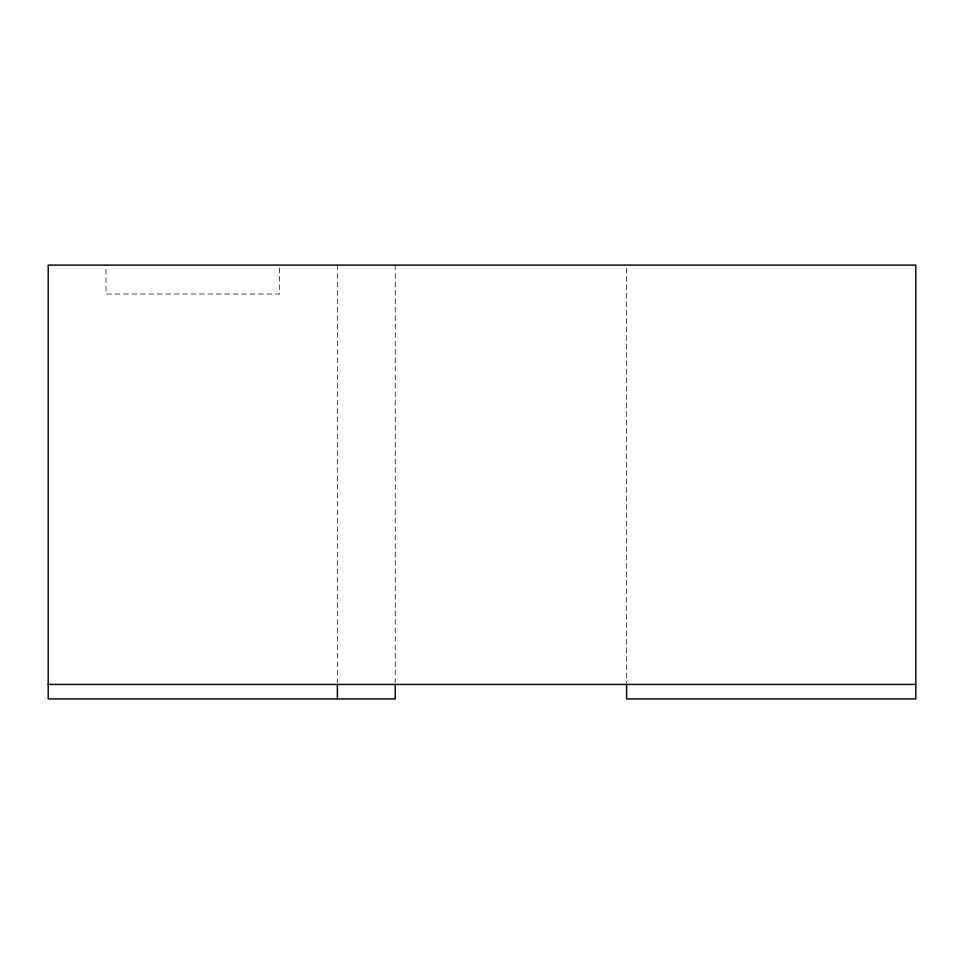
<?xml version="1.0" encoding="UTF-8"?>
<svg xmlns="http://www.w3.org/2000/svg" width="964" height="964" viewBox="0 0 964 964"><rect width="100%" height="100%" fill="white"/><g stroke="black" fill="none" stroke-linecap="round" stroke-linejoin="round"><path stroke-width="0.72" stroke-dasharray="4.82 3.62" d="M626.6 268.1L626.6 682.934M395.24 265.1L395.24 682.934M337.4 265.1L337.4 682.934M279.56 267.992L279.56 294.02L106.04 294.02L106.04 267.992"/><path stroke-width="1.45" d="M48.2 684.44L915.8 684.44M626.6 684.44L626.6 698.9L915.8 698.9L915.8 265.1L48.2 265.1L48.2 698.9L395.24 698.9L395.24 684.44M337.4 684.44L337.4 698.9"/></g></svg>
